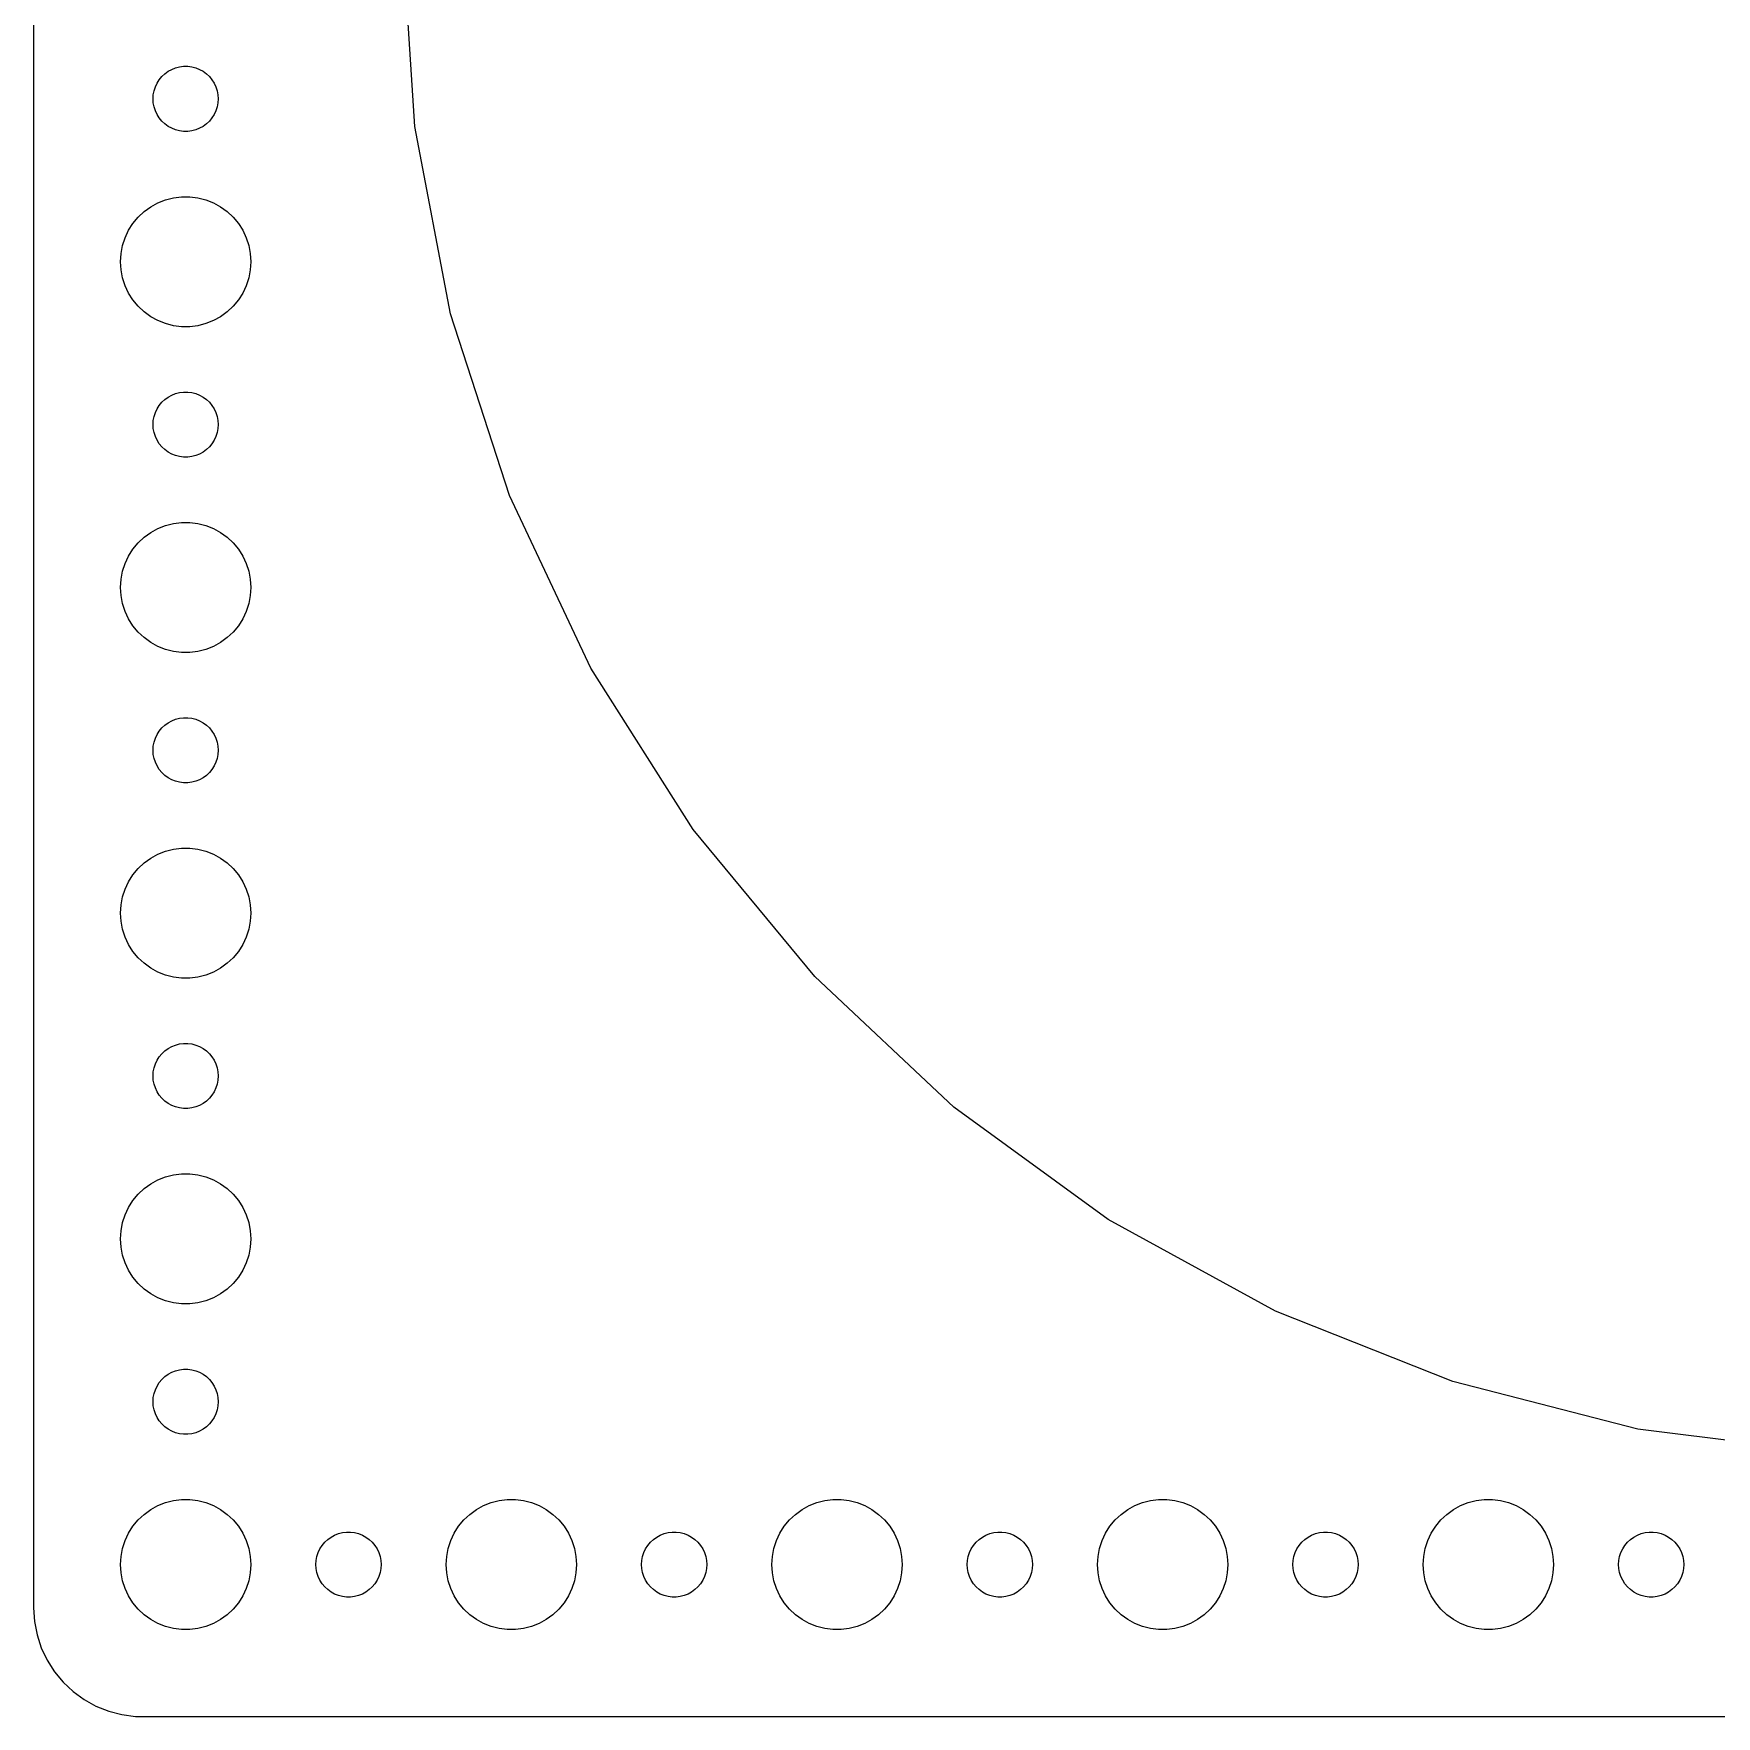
# Model space of a CAD drawing. Header units: metres. Extents: x -232 to 232, y -82 to 82.
# Drawn here: x -232 to -154.5, y -82 to -4.5 of the extents above; entities that cross this region are included whole.
import ezdxf

# ---------------------------------------------------------------- set-up
doc = ezdxf.new("R2010")
doc.units = ezdxf.units.M

msp = doc.modelspace()

# ---------------------------------------------------------------- linework, layer by layer
for p, q in [((-232, 77), (-232, -77)), ((-214.448, -8.77332), (-215, 0)), ((-225.804, -6.23351), (-225.639, -6.14275)), ((-225.639, -6.14275), (-225.464, -6.07341)), ((-225.464, -6.07341), (-225.281, -6.02657)), ((-225.281, -6.02657), (-225.094, -6.00294)), ((-225.094, -6.00294), (-224.906, -6.00294)), ((-224.906, -6.00294), (-224.719, -6.02657)), ((-224.719, -6.02657), (-224.536, -6.07341)), ((-224.536, -6.07341), (-224.361, -6.14275)), ((-224.361, -6.14275), (-224.196, -6.23351)), ((-226.453, -7.12695), (-226.395, -6.9478)), ((-226.395, -6.9478), (-226.314, -6.77736)), ((-226.314, -6.77736), (-226.214, -6.61832)), ((-226.214, -6.61832), (-226.093, -6.47318)), ((-226.093, -6.47318), (-225.956, -6.34422)), ((-225.956, -6.34422), (-225.804, -6.23351)), ((-224.196, -6.23351), (-224.044, -6.34422)), ((-224.044, -6.34422), (-223.907, -6.47318)), ((-223.907, -6.47318), (-223.786, -6.61832)), ((-223.786, -6.61832), (-223.686, -6.77736)), ((-223.686, -6.77736), (-223.605, -6.9478)), ((-223.605, -6.9478), (-223.547, -7.12695)), ((-226.5, -7.5), (-226.488, -7.312)), ((-226.488, -7.68799), (-226.5, -7.5)), ((-226.488, -7.312), (-226.453, -7.12695)), ((-226.453, -7.87303), (-226.488, -7.68799)), ((-223.547, -7.12695), (-223.512, -7.312)), ((-223.512, -7.68799), (-223.547, -7.87303)), ((-223.512, -7.312), (-223.5, -7.5)), ((-223.5, -7.5), (-223.512, -7.68799)), ((-226.395, -8.05219), (-226.453, -7.87303)), ((-226.314, -8.22263), (-226.395, -8.05219)), ((-226.214, -8.38167), (-226.314, -8.22263)), ((-226.093, -8.52681), (-226.214, -8.38167)), ((-223.786, -8.38167), (-223.907, -8.52681)), ((-223.686, -8.22263), (-223.786, -8.38167)), ((-223.605, -8.05219), (-223.686, -8.22263)), ((-223.547, -7.87303), (-223.605, -8.05219)), ((-225.956, -8.65576), (-226.093, -8.52681)), ((-225.804, -8.76648), (-225.956, -8.65576)), ((-225.639, -8.85724), (-225.804, -8.76648)), ((-225.464, -8.92657), (-225.639, -8.85724)), ((-225.281, -8.97342), (-225.464, -8.92657)), ((-225.094, -8.99704), (-225.281, -8.97342)), ((-224.906, -8.99704), (-225.094, -8.99704)), ((-224.719, -8.97342), (-224.906, -8.99704)), ((-224.536, -8.92657), (-224.719, -8.97342)), ((-224.361, -8.85724), (-224.536, -8.92657)), ((-224.196, -8.76648), (-224.361, -8.85724)), ((-224.044, -8.65576), (-224.196, -8.76648)), ((-223.907, -8.52681), (-224.044, -8.65576)), ((-212.801, -17.4083), (-214.448, -8.77332)), ((-226.607, -12.467), (-226.277, -12.2855)), ((-226.277, -12.2855), (-225.927, -12.1468)), ((-225.927, -12.1468), (-225.562, -12.0531)), ((-225.562, -12.0531), (-225.188, -12.0059)), ((-225.188, -12.0059), (-224.812, -12.0059)), ((-224.812, -12.0059), (-224.438, -12.0531)), ((-224.438, -12.0531), (-224.073, -12.1468)), ((-224.073, -12.1468), (-223.723, -12.2855)), ((-223.723, -12.2855), (-223.393, -12.467)), ((-227.427, -13.2366), (-227.187, -12.9464)), ((-227.187, -12.9464), (-226.912, -12.6884)), ((-226.912, -12.6884), (-226.607, -12.467)), ((-223.393, -12.467), (-223.088, -12.6884)), ((-223.088, -12.6884), (-222.813, -12.9464)), ((-222.813, -12.9464), (-222.573, -13.2366)), ((-227.906, -14.2539), (-227.789, -13.8956)), ((-227.789, -13.8956), (-227.629, -13.5547)), ((-227.629, -13.5547), (-227.427, -13.2366)), ((-222.573, -13.2366), (-222.371, -13.5547)), ((-222.371, -13.5547), (-222.211, -13.8956)), ((-222.211, -13.8956), (-222.094, -14.2539)), ((-228, -15), (-227.976, -14.624)), ((-227.976, -14.624), (-227.906, -14.2539)), ((-222.094, -14.2539), (-222.024, -14.624)), ((-222.024, -14.624), (-222, -15)), ((-227.976, -15.376), (-228, -15)), ((-227.906, -15.7461), (-227.976, -15.376)), ((-222.024, -15.376), (-222.094, -15.7461)), ((-222, -15), (-222.024, -15.376)), ((-227.789, -16.1044), (-227.906, -15.7461)), ((-227.629, -16.4453), (-227.789, -16.1044)), ((-222.211, -16.1044), (-222.371, -16.4453)), ((-222.094, -15.7461), (-222.211, -16.1044)), ((-227.427, -16.7634), (-227.629, -16.4453)), ((-227.187, -17.0536), (-227.427, -16.7634)), ((-222.573, -16.7634), (-222.813, -17.0536)), ((-222.371, -16.4453), (-222.573, -16.7634)), ((-226.912, -17.3115), (-227.187, -17.0536)), ((-226.607, -17.533), (-226.912, -17.3115)), ((-226.277, -17.7145), (-226.607, -17.533)), ((-225.927, -17.8532), (-226.277, -17.7145)), ((-223.723, -17.7145), (-224.073, -17.8532)), ((-223.393, -17.533), (-223.723, -17.7145)), ((-223.088, -17.3115), (-223.393, -17.533)), ((-222.813, -17.0536), (-223.088, -17.3115)), ((-210.084, -25.7687), (-212.801, -17.4083)), ((-225.562, -17.9469), (-225.927, -17.8532)), ((-225.188, -17.9941), (-225.562, -17.9469)), ((-224.812, -17.9941), (-225.188, -17.9941)), ((-224.438, -17.9469), (-224.812, -17.9941)), ((-224.073, -17.8532), (-224.438, -17.9469)), ((-226.314, -21.7774), (-226.214, -21.6183)), ((-226.214, -21.6183), (-226.093, -21.4732)), ((-226.093, -21.4732), (-225.956, -21.3442)), ((-225.956, -21.3442), (-225.804, -21.2335)), ((-225.804, -21.2335), (-225.639, -21.1427)), ((-225.639, -21.1427), (-225.464, -21.0734)), ((-225.464, -21.0734), (-225.281, -21.0266)), ((-225.281, -21.0266), (-225.094, -21.003)), ((-225.094, -21.003), (-224.906, -21.003)), ((-224.906, -21.003), (-224.719, -21.0266)), ((-224.719, -21.0266), (-224.536, -21.0734)), ((-224.536, -21.0734), (-224.361, -21.1427)), ((-224.361, -21.1427), (-224.196, -21.2335)), ((-224.196, -21.2335), (-224.044, -21.3442)), ((-224.044, -21.3442), (-223.907, -21.4732)), ((-223.907, -21.4732), (-223.786, -21.6183)), ((-223.786, -21.6183), (-223.686, -21.7774)), ((-226.5, -22.5), (-226.488, -22.312)), ((-226.488, -22.312), (-226.453, -22.127)), ((-226.453, -22.127), (-226.395, -21.9478)), ((-226.395, -21.9478), (-226.314, -21.7774)), ((-223.686, -21.7774), (-223.605, -21.9478)), ((-223.605, -21.9478), (-223.547, -22.127)), ((-223.547, -22.127), (-223.512, -22.312)), ((-223.512, -22.312), (-223.5, -22.5)), ((-226.488, -22.688), (-226.5, -22.5)), ((-226.453, -22.873), (-226.488, -22.688)), ((-226.395, -23.0522), (-226.453, -22.873)), ((-226.314, -23.2226), (-226.395, -23.0522)), ((-226.214, -23.3817), (-226.314, -23.2226)), ((-223.686, -23.2226), (-223.786, -23.3817)), ((-223.605, -23.0522), (-223.686, -23.2226)), ((-223.547, -22.873), (-223.605, -23.0522)), ((-223.512, -22.688), (-223.547, -22.873)), ((-223.5, -22.5), (-223.512, -22.688)), ((-226.093, -23.5268), (-226.214, -23.3817)), ((-225.956, -23.6558), (-226.093, -23.5268)), ((-225.804, -23.7665), (-225.956, -23.6558)), ((-225.639, -23.8572), (-225.804, -23.7665)), ((-225.464, -23.9266), (-225.639, -23.8572)), ((-225.281, -23.9734), (-225.464, -23.9266)), ((-225.094, -23.997), (-225.281, -23.9734)), ((-224.906, -23.997), (-225.094, -23.997)), ((-224.719, -23.9734), (-224.906, -23.997)), ((-224.536, -23.9266), (-224.719, -23.9734)), ((-224.361, -23.8572), (-224.536, -23.9266)), ((-224.196, -23.7665), (-224.361, -23.8572)), ((-224.044, -23.6558), (-224.196, -23.7665)), ((-223.907, -23.5268), (-224.044, -23.6558)), ((-223.786, -23.3817), (-223.907, -23.5268)), ((-206.341, -33.7227), (-210.084, -25.7687)), ((-225.927, -27.1468), (-225.562, -27.0531)), ((-225.562, -27.0531), (-225.188, -27.0059)), ((-225.188, -27.0059), (-224.812, -27.0059)), ((-224.812, -27.0059), (-224.438, -27.0531)), ((-224.438, -27.0531), (-224.073, -27.1468)), ((-227.187, -27.9464), (-226.912, -27.6884)), ((-226.912, -27.6884), (-226.607, -27.467)), ((-226.607, -27.467), (-226.277, -27.2855)), ((-226.277, -27.2855), (-225.927, -27.1468)), ((-224.073, -27.1468), (-223.723, -27.2855)), ((-223.723, -27.2855), (-223.393, -27.467)), ((-223.393, -27.467), (-223.088, -27.6884)), ((-223.088, -27.6884), (-222.813, -27.9464)), ((-227.789, -28.8956), (-227.629, -28.5547)), ((-227.629, -28.5547), (-227.427, -28.2366)), ((-227.427, -28.2366), (-227.187, -27.9464)), ((-222.813, -27.9464), (-222.573, -28.2366)), ((-222.573, -28.2366), (-222.371, -28.5547)), ((-222.371, -28.5547), (-222.211, -28.8956)), ((-227.976, -29.624), (-227.906, -29.2539)), ((-227.906, -29.2539), (-227.789, -28.8956)), ((-222.211, -28.8956), (-222.094, -29.2539)), ((-222.094, -29.2539), (-222.024, -29.624)), ((-228, -30), (-227.976, -29.624)), ((-227.976, -30.376), (-228, -30)), ((-222.024, -29.624), (-222, -30)), ((-222, -30), (-222.024, -30.376)), ((-227.906, -30.7461), (-227.976, -30.376)), ((-227.789, -31.1044), (-227.906, -30.7461)), ((-222.094, -30.7461), (-222.211, -31.1044)), ((-222.024, -30.376), (-222.094, -30.7461)), ((-227.629, -31.4453), (-227.789, -31.1044)), ((-227.427, -31.7634), (-227.629, -31.4453)), ((-227.187, -32.0536), (-227.427, -31.7634)), ((-222.573, -31.7634), (-222.813, -32.0536)), ((-222.371, -31.4453), (-222.573, -31.7634)), ((-222.211, -31.1044), (-222.371, -31.4453)), ((-226.912, -32.3115), (-227.187, -32.0536)), ((-226.607, -32.533), (-226.912, -32.3115)), ((-226.277, -32.7145), (-226.607, -32.533)), ((-223.393, -32.533), (-223.723, -32.7145)), ((-223.088, -32.3115), (-223.393, -32.533)), ((-222.813, -32.0536), (-223.088, -32.3115)), ((-225.927, -32.8532), (-226.277, -32.7145)), ((-225.562, -32.9469), (-225.927, -32.8532)), ((-225.188, -32.9941), (-225.562, -32.9469)), ((-224.812, -32.9941), (-225.188, -32.9941)), ((-224.438, -32.9469), (-224.812, -32.9941)), ((-224.073, -32.8532), (-224.438, -32.9469)), ((-223.723, -32.7145), (-224.073, -32.8532)), ((-201.631, -41.145), (-206.341, -33.7227)), ((-226.093, -36.4732), (-225.956, -36.3442)), ((-225.956, -36.3442), (-225.804, -36.2335)), ((-225.804, -36.2335), (-225.639, -36.1428)), ((-225.639, -36.1428), (-225.464, -36.0734)), ((-225.464, -36.0734), (-225.281, -36.0266)), ((-225.281, -36.0266), (-225.094, -36.003)), ((-225.094, -36.003), (-224.906, -36.003)), ((-224.906, -36.003), (-224.719, -36.0266)), ((-224.719, -36.0266), (-224.536, -36.0734)), ((-224.536, -36.0734), (-224.361, -36.1428)), ((-224.361, -36.1428), (-224.196, -36.2335)), ((-224.196, -36.2335), (-224.044, -36.3442)), ((-224.044, -36.3442), (-223.907, -36.4732)), ((-226.488, -37.312), (-226.453, -37.127)), ((-226.453, -37.127), (-226.395, -36.9478)), ((-226.395, -36.9478), (-226.314, -36.7774)), ((-226.314, -36.7774), (-226.214, -36.6183)), ((-226.214, -36.6183), (-226.093, -36.4732)), ((-223.907, -36.4732), (-223.786, -36.6183)), ((-223.786, -36.6183), (-223.686, -36.7774)), ((-223.686, -36.7774), (-223.605, -36.9478)), ((-223.605, -36.9478), (-223.547, -37.127)), ((-223.547, -37.127), (-223.512, -37.312)), ((-226.5, -37.5), (-226.488, -37.312)), ((-226.488, -37.688), (-226.5, -37.5)), ((-226.453, -37.873), (-226.488, -37.688)), ((-226.395, -38.0522), (-226.453, -37.873)), ((-223.547, -37.873), (-223.605, -38.0522)), ((-223.512, -37.688), (-223.547, -37.873)), ((-223.512, -37.312), (-223.5, -37.5)), ((-223.5, -37.5), (-223.512, -37.688)), ((-226.314, -38.2226), (-226.395, -38.0522)), ((-226.214, -38.3817), (-226.314, -38.2226)), ((-226.093, -38.5268), (-226.214, -38.3817)), ((-225.956, -38.6558), (-226.093, -38.5268)), ((-225.804, -38.7665), (-225.956, -38.6558)), ((-224.044, -38.6558), (-224.196, -38.7665)), ((-223.907, -38.5268), (-224.044, -38.6558)), ((-223.786, -38.3817), (-223.907, -38.5268)), ((-223.686, -38.2226), (-223.786, -38.3817)), ((-223.605, -38.0522), (-223.686, -38.2226)), ((-225.639, -38.8572), (-225.804, -38.7665)), ((-225.464, -38.9266), (-225.639, -38.8572)), ((-225.281, -38.9734), (-225.464, -38.9266)), ((-225.094, -38.997), (-225.281, -38.9734)), ((-224.906, -38.997), (-225.094, -38.997)), ((-224.719, -38.9734), (-224.906, -38.997)), ((-224.536, -38.9266), (-224.719, -38.9734)), ((-224.361, -38.8572), (-224.536, -38.9266)), ((-224.196, -38.7665), (-224.361, -38.8572)), ((-196.028, -47.9183), (-201.631, -41.145)), ((-226.912, -42.6885), (-226.607, -42.467)), ((-226.607, -42.467), (-226.277, -42.2855)), ((-226.277, -42.2855), (-225.927, -42.1468)), ((-225.927, -42.1468), (-225.562, -42.0531)), ((-225.562, -42.0531), (-225.188, -42.0059)), ((-225.188, -42.0059), (-224.812, -42.0059)), ((-224.812, -42.0059), (-224.438, -42.0531)), ((-224.438, -42.0531), (-224.073, -42.1468)), ((-224.073, -42.1468), (-223.723, -42.2855)), ((-223.723, -42.2855), (-223.393, -42.467)), ((-223.393, -42.467), (-223.088, -42.6885)), ((-227.629, -43.5547), (-227.427, -43.2366)), ((-227.427, -43.2366), (-227.187, -42.9464)), ((-227.187, -42.9464), (-226.912, -42.6885)), ((-223.088, -42.6885), (-222.813, -42.9464)), ((-222.813, -42.9464), (-222.573, -43.2366)), ((-222.573, -43.2366), (-222.371, -43.5547)), ((-227.906, -44.2539), (-227.789, -43.8956)), ((-227.789, -43.8956), (-227.629, -43.5547)), ((-222.371, -43.5547), (-222.211, -43.8956)), ((-222.211, -43.8956), (-222.094, -44.2539)), ((-228, -45), (-227.976, -44.624)), ((-227.976, -44.624), (-227.906, -44.2539)), ((-222.094, -44.2539), (-222.024, -44.624)), ((-222.024, -44.624), (-222, -45)), ((-227.976, -45.376), (-228, -45)), ((-227.906, -45.7461), (-227.976, -45.376)), ((-222.024, -45.376), (-222.094, -45.7461)), ((-222, -45), (-222.024, -45.376)), ((-227.789, -46.1044), (-227.906, -45.7461)), ((-227.629, -46.4453), (-227.789, -46.1044)), ((-227.427, -46.7634), (-227.629, -46.4453)), ((-222.371, -46.4453), (-222.573, -46.7634)), ((-222.211, -46.1044), (-222.371, -46.4453)), ((-222.094, -45.7461), (-222.211, -46.1044)), ((-227.187, -47.0536), (-227.427, -46.7634)), ((-226.912, -47.3115), (-227.187, -47.0536)), ((-222.813, -47.0536), (-223.088, -47.3115)), ((-222.573, -46.7634), (-222.813, -47.0536)), ((-226.607, -47.533), (-226.912, -47.3115)), ((-226.277, -47.7145), (-226.607, -47.533)), ((-225.927, -47.8532), (-226.277, -47.7145)), ((-225.562, -47.9469), (-225.927, -47.8532)), ((-225.188, -47.9941), (-225.562, -47.9469)), ((-224.812, -47.9941), (-225.188, -47.9941)), ((-224.438, -47.9469), (-224.812, -47.9941)), ((-224.073, -47.8532), (-224.438, -47.9469)), ((-223.723, -47.7145), (-224.073, -47.8532)), ((-223.393, -47.533), (-223.723, -47.7145)), ((-223.088, -47.3115), (-223.393, -47.533)), ((-189.62, -53.9359), (-196.028, -47.9183)), ((-225.804, -51.2335), (-225.639, -51.1428)), ((-225.639, -51.1428), (-225.464, -51.0734)), ((-225.464, -51.0734), (-225.281, -51.0266)), ((-225.281, -51.0266), (-225.094, -51.003)), ((-225.094, -51.003), (-224.906, -51.003)), ((-224.906, -51.003), (-224.719, -51.0266)), ((-224.719, -51.0266), (-224.536, -51.0734)), ((-224.536, -51.0734), (-224.361, -51.1428)), ((-224.361, -51.1428), (-224.196, -51.2335)), ((-226.395, -51.9478), (-226.314, -51.7774)), ((-226.314, -51.7774), (-226.214, -51.6183)), ((-226.214, -51.6183), (-226.093, -51.4732)), ((-226.093, -51.4732), (-225.956, -51.3442)), ((-225.956, -51.3442), (-225.804, -51.2335)), ((-224.196, -51.2335), (-224.044, -51.3442)), ((-224.044, -51.3442), (-223.907, -51.4732)), ((-223.907, -51.4732), (-223.786, -51.6183)), ((-223.786, -51.6183), (-223.686, -51.7774)), ((-223.686, -51.7774), (-223.605, -51.9478)), ((-226.5, -52.5), (-226.488, -52.312)), ((-226.488, -52.688), (-226.5, -52.5)), ((-226.488, -52.312), (-226.453, -52.127)), ((-226.453, -52.873), (-226.488, -52.688)), ((-226.453, -52.127), (-226.395, -51.9478)), ((-223.605, -51.9478), (-223.547, -52.127)), ((-223.547, -52.127), (-223.512, -52.312)), ((-223.512, -52.688), (-223.547, -52.873)), ((-223.512, -52.312), (-223.5, -52.5)), ((-223.5, -52.5), (-223.512, -52.688)), ((-226.395, -53.0522), (-226.453, -52.873)), ((-226.314, -53.2226), (-226.395, -53.0522)), ((-226.214, -53.3817), (-226.314, -53.2226)), ((-226.093, -53.5268), (-226.214, -53.3817)), ((-223.786, -53.3817), (-223.907, -53.5268)), ((-223.686, -53.2226), (-223.786, -53.3817)), ((-223.605, -53.0522), (-223.686, -53.2226)), ((-223.547, -52.873), (-223.605, -53.0522)), ((-225.956, -53.6558), (-226.093, -53.5268)), ((-225.804, -53.7665), (-225.956, -53.6558)), ((-225.639, -53.8572), (-225.804, -53.7665)), ((-225.464, -53.9266), (-225.639, -53.8572)), ((-225.281, -53.9734), (-225.464, -53.9266)), ((-225.094, -53.997), (-225.281, -53.9734)), ((-224.906, -53.997), (-225.094, -53.997)), ((-224.719, -53.9734), (-224.906, -53.997)), ((-224.536, -53.9266), (-224.719, -53.9734)), ((-224.361, -53.8572), (-224.536, -53.9266)), ((-224.196, -53.7665), (-224.361, -53.8572)), ((-224.044, -53.6558), (-224.196, -53.7665)), ((-223.907, -53.5268), (-224.044, -53.6558)), ((-182.508, -59.103), (-189.62, -53.9359)), ((-226.607, -57.467), (-226.277, -57.2855)), ((-226.277, -57.2855), (-225.927, -57.1468)), ((-225.927, -57.1468), (-225.562, -57.0531)), ((-225.562, -57.0531), (-225.188, -57.0059)), ((-225.188, -57.0059), (-224.812, -57.0059)), ((-224.812, -57.0059), (-224.438, -57.0531)), ((-224.438, -57.0531), (-224.073, -57.1468)), ((-224.073, -57.1468), (-223.723, -57.2855)), ((-223.723, -57.2855), (-223.393, -57.467)), ((-227.427, -58.2366), (-227.187, -57.9464)), ((-227.187, -57.9464), (-226.912, -57.6885)), ((-226.912, -57.6885), (-226.607, -57.467)), ((-223.393, -57.467), (-223.088, -57.6885)), ((-223.088, -57.6885), (-222.813, -57.9464)), ((-222.813, -57.9464), (-222.573, -58.2366)), ((-227.906, -59.2539), (-227.789, -58.8956)), ((-227.789, -58.8956), (-227.629, -58.5547)), ((-227.629, -58.5547), (-227.427, -58.2366)), ((-222.573, -58.2366), (-222.371, -58.5547)), ((-222.371, -58.5547), (-222.211, -58.8956)), ((-222.211, -58.8956), (-222.094, -59.2539)), ((-228, -60), (-227.976, -59.624)), ((-227.976, -59.624), (-227.906, -59.2539)), ((-222.094, -59.2539), (-222.024, -59.624)), ((-222.024, -59.624), (-222, -60)), ((-174.805, -63.3379), (-182.508, -59.103)), ((-227.976, -60.376), (-228, -60)), ((-227.906, -60.7461), (-227.976, -60.376)), ((-222.024, -60.376), (-222.094, -60.7461)), ((-222, -60), (-222.024, -60.376)), ((-227.789, -61.1044), (-227.906, -60.7461)), ((-227.629, -61.4453), (-227.789, -61.1044)), ((-222.211, -61.1044), (-222.371, -61.4453)), ((-222.094, -60.7461), (-222.211, -61.1044)), ((-227.427, -61.7634), (-227.629, -61.4453)), ((-227.187, -62.0536), (-227.427, -61.7634)), ((-222.573, -61.7634), (-222.813, -62.0536)), ((-222.371, -61.4453), (-222.573, -61.7634)), ((-226.912, -62.3115), (-227.187, -62.0536)), ((-226.607, -62.533), (-226.912, -62.3115)), ((-226.277, -62.7145), (-226.607, -62.533)), ((-225.927, -62.8532), (-226.277, -62.7145)), ((-223.723, -62.7145), (-224.073, -62.8532)), ((-223.393, -62.533), (-223.723, -62.7145)), ((-223.088, -62.3115), (-223.393, -62.533)), ((-222.813, -62.0536), (-223.088, -62.3115)), ((-225.562, -62.9469), (-225.927, -62.8532)), ((-225.188, -62.9941), (-225.562, -62.9469)), ((-224.812, -62.9941), (-225.188, -62.9941)), ((-224.438, -62.9469), (-224.812, -62.9941)), ((-224.073, -62.8532), (-224.438, -62.9469)), ((-166.631, -66.574), (-174.805, -63.3379)), ((-226.314, -66.7774), (-226.214, -66.6183)), ((-226.214, -66.6183), (-226.093, -66.4732)), ((-226.093, -66.4732), (-225.956, -66.3442)), ((-225.956, -66.3442), (-225.804, -66.2335)), ((-225.804, -66.2335), (-225.639, -66.1428)), ((-225.639, -66.1428), (-225.464, -66.0734)), ((-225.464, -66.0734), (-225.281, -66.0266)), ((-225.281, -66.0266), (-225.094, -66.003)), ((-225.094, -66.003), (-224.906, -66.003)), ((-224.906, -66.003), (-224.719, -66.0266)), ((-224.719, -66.0266), (-224.536, -66.0734)), ((-224.536, -66.0734), (-224.361, -66.1428)), ((-224.361, -66.1428), (-224.196, -66.2335)), ((-224.196, -66.2335), (-224.044, -66.3442)), ((-224.044, -66.3442), (-223.907, -66.4732)), ((-223.907, -66.4732), (-223.786, -66.6183)), ((-223.786, -66.6183), (-223.686, -66.7774)), ((-158.117, -68.7601), (-166.631, -66.574)), ((-226.5, -67.5), (-226.488, -67.312)), ((-226.488, -67.312), (-226.453, -67.127)), ((-226.453, -67.127), (-226.395, -66.9478)), ((-226.395, -66.9478), (-226.314, -66.7774)), ((-223.686, -66.7774), (-223.605, -66.9478)), ((-223.605, -66.9478), (-223.547, -67.127)), ((-223.547, -67.127), (-223.512, -67.312)), ((-223.512, -67.312), (-223.5, -67.5)), ((-226.488, -67.688), (-226.5, -67.5)), ((-226.453, -67.873), (-226.488, -67.688)), ((-226.395, -68.0522), (-226.453, -67.873)), ((-226.314, -68.2226), (-226.395, -68.0522)), ((-223.605, -68.0522), (-223.686, -68.2226)), ((-223.547, -67.873), (-223.605, -68.0522)), ((-223.512, -67.688), (-223.547, -67.873)), ((-223.5, -67.5), (-223.512, -67.688)), ((-226.214, -68.3817), (-226.314, -68.2226)), ((-226.093, -68.5268), (-226.214, -68.3817)), ((-225.956, -68.6558), (-226.093, -68.5268)), ((-225.804, -68.7665), (-225.956, -68.6558)), ((-225.639, -68.8572), (-225.804, -68.7665)), ((-225.464, -68.9266), (-225.639, -68.8572)), ((-225.281, -68.9734), (-225.464, -68.9266)), ((-225.094, -68.997), (-225.281, -68.9734)), ((-224.719, -68.9734), (-224.906, -68.997)), ((-224.536, -68.9266), (-224.719, -68.9734)), ((-224.361, -68.8572), (-224.536, -68.9266)), ((-224.196, -68.7665), (-224.361, -68.8572)), ((-224.044, -68.6558), (-224.196, -68.7665)), ((-223.907, -68.5268), (-224.044, -68.6558)), ((-223.786, -68.3817), (-223.907, -68.5268)), ((-223.686, -68.2226), (-223.786, -68.3817)), ((-149.395, -69.8619), (-158.117, -68.7601)), ((-224.906, -68.997), (-225.094, -68.997)), ((-225.927, -72.1468), (-225.562, -72.0531)), ((-225.562, -72.0531), (-225.188, -72.0059)), ((-225.188, -72.0059), (-224.812, -72.0059)), ((-224.812, -72.0059), (-224.438, -72.0531)), ((-224.438, -72.0531), (-224.073, -72.1468)), ((-210.927, -72.1468), (-210.562, -72.0531)), ((-210.562, -72.0531), (-210.188, -72.0059)), ((-210.188, -72.0059), (-209.812, -72.0059)), ((-209.812, -72.0059), (-209.438, -72.0531)), ((-209.438, -72.0531), (-209.073, -72.1468)), ((-195.927, -72.1468), (-195.562, -72.0531)), ((-195.562, -72.0531), (-195.188, -72.0059)), ((-195.188, -72.0059), (-194.812, -72.0059)), ((-194.812, -72.0059), (-194.438, -72.0531)), ((-194.438, -72.0531), (-194.073, -72.1468)), ((-180.927, -72.1468), (-180.562, -72.0531)), ((-180.562, -72.0531), (-180.188, -72.0059)), ((-180.188, -72.0059), (-179.812, -72.0059)), ((-179.812, -72.0059), (-179.438, -72.0531)), ((-179.438, -72.0531), (-179.073, -72.1468)), ((-165.927, -72.1468), (-165.562, -72.0531)), ((-165.562, -72.0531), (-165.188, -72.0059)), ((-165.188, -72.0059), (-164.812, -72.0059)), ((-164.812, -72.0059), (-164.438, -72.0531)), ((-164.438, -72.0531), (-164.073, -72.1468)), ((-227.187, -72.9464), (-226.912, -72.6885)), ((-226.912, -72.6885), (-226.607, -72.467)), ((-226.607, -72.467), (-226.277, -72.2855)), ((-226.277, -72.2855), (-225.927, -72.1468)), ((-224.073, -72.1468), (-223.723, -72.2855)), ((-223.723, -72.2855), (-223.393, -72.467)), ((-223.393, -72.467), (-223.088, -72.6885)), ((-223.088, -72.6885), (-222.813, -72.9464)), ((-212.187, -72.9464), (-211.912, -72.6885)), ((-211.912, -72.6885), (-211.607, -72.467)), ((-211.607, -72.467), (-211.277, -72.2855)), ((-211.277, -72.2855), (-210.927, -72.1468)), ((-209.073, -72.1468), (-208.723, -72.2855)), ((-208.723, -72.2855), (-208.393, -72.467)), ((-208.393, -72.467), (-208.088, -72.6885)), ((-208.088, -72.6885), (-207.813, -72.9464)), ((-197.187, -72.9464), (-196.912, -72.6885)), ((-196.912, -72.6885), (-196.607, -72.467)), ((-196.607, -72.467), (-196.277, -72.2855)), ((-196.277, -72.2855), (-195.927, -72.1468)), ((-194.073, -72.1468), (-193.723, -72.2855)), ((-193.723, -72.2855), (-193.393, -72.467)), ((-193.393, -72.467), (-193.088, -72.6885)), ((-193.088, -72.6885), (-192.813, -72.9464)), ((-182.187, -72.9464), (-181.912, -72.6885)), ((-181.912, -72.6885), (-181.607, -72.467)), ((-181.607, -72.467), (-181.277, -72.2855)), ((-181.277, -72.2855), (-180.927, -72.1468)), ((-179.073, -72.1468), (-178.723, -72.2855)), ((-178.723, -72.2855), (-178.393, -72.467)), ((-178.393, -72.467), (-178.088, -72.6885)), ((-178.088, -72.6885), (-177.813, -72.9464)), ((-167.187, -72.9464), (-166.912, -72.6885)), ((-166.912, -72.6885), (-166.607, -72.467)), ((-166.607, -72.467), (-166.277, -72.2855)), ((-166.277, -72.2855), (-165.927, -72.1468)), ((-164.073, -72.1468), (-163.723, -72.2855)), ((-163.723, -72.2855), (-163.393, -72.467)), ((-163.393, -72.467), (-163.088, -72.6885)), ((-163.088, -72.6885), (-162.813, -72.9464)), ((-227.789, -73.8956), (-227.629, -73.5547)), ((-227.629, -73.5547), (-227.427, -73.2366)), ((-227.427, -73.2366), (-227.187, -72.9464)), ((-222.813, -72.9464), (-222.573, -73.2366)), ((-222.573, -73.2366), (-222.371, -73.5547)), ((-222.371, -73.5547), (-222.211, -73.8956)), ((-218.139, -73.6428), (-217.964, -73.5734)), ((-217.964, -73.5734), (-217.781, -73.5266)), ((-217.781, -73.5266), (-217.594, -73.503)), ((-217.594, -73.503), (-217.406, -73.503)), ((-217.406, -73.503), (-217.219, -73.5266)), ((-217.219, -73.5266), (-217.036, -73.5734)), ((-217.036, -73.5734), (-216.861, -73.6428)), ((-212.789, -73.8956), (-212.629, -73.5547)), ((-212.629, -73.5547), (-212.427, -73.2366)), ((-212.427, -73.2366), (-212.187, -72.9464)), ((-207.813, -72.9464), (-207.573, -73.2366)), ((-207.573, -73.2366), (-207.371, -73.5547)), ((-207.371, -73.5547), (-207.211, -73.8956)), ((-203.139, -73.6428), (-202.964, -73.5734)), ((-202.964, -73.5734), (-202.781, -73.5266)), ((-202.781, -73.5266), (-202.594, -73.503)), ((-202.594, -73.503), (-202.406, -73.503)), ((-202.406, -73.503), (-202.219, -73.5266)), ((-202.219, -73.5266), (-202.036, -73.5734)), ((-202.036, -73.5734), (-201.861, -73.6428)), ((-197.789, -73.8956), (-197.629, -73.5547)), ((-197.629, -73.5547), (-197.427, -73.2366)), ((-197.427, -73.2366), (-197.187, -72.9464)), ((-192.813, -72.9464), (-192.573, -73.2366)), ((-192.573, -73.2366), (-192.371, -73.5547)), ((-192.371, -73.5547), (-192.211, -73.8956)), ((-188.139, -73.6428), (-187.964, -73.5734)), ((-187.964, -73.5734), (-187.781, -73.5266)), ((-187.781, -73.5266), (-187.594, -73.503)), ((-187.594, -73.503), (-187.406, -73.503)), ((-187.406, -73.503), (-187.219, -73.5266)), ((-187.219, -73.5266), (-187.036, -73.5734)), ((-187.036, -73.5734), (-186.861, -73.6428)), ((-182.789, -73.8956), (-182.629, -73.5547)), ((-182.629, -73.5547), (-182.427, -73.2366)), ((-182.427, -73.2366), (-182.187, -72.9464)), ((-177.813, -72.9464), (-177.573, -73.2366)), ((-177.573, -73.2366), (-177.371, -73.5547)), ((-177.371, -73.5547), (-177.211, -73.8956)), ((-173.139, -73.6428), (-172.964, -73.5734)), ((-172.964, -73.5734), (-172.781, -73.5266)), ((-172.781, -73.5266), (-172.594, -73.503)), ((-172.594, -73.503), (-172.406, -73.503)), ((-172.406, -73.503), (-172.219, -73.5266)), ((-172.219, -73.5266), (-172.036, -73.5734)), ((-172.036, -73.5734), (-171.861, -73.6428)), ((-167.789, -73.8956), (-167.629, -73.5547)), ((-167.629, -73.5547), (-167.427, -73.2366)), ((-167.427, -73.2366), (-167.187, -72.9464)), ((-162.813, -72.9464), (-162.573, -73.2366)), ((-162.573, -73.2366), (-162.371, -73.5547)), ((-162.371, -73.5547), (-162.211, -73.8956)), ((-158.139, -73.6428), (-157.964, -73.5734)), ((-157.964, -73.5734), (-157.781, -73.5266)), ((-157.781, -73.5266), (-157.594, -73.503)), ((-157.594, -73.503), (-157.406, -73.503)), ((-157.406, -73.503), (-157.219, -73.5266)), ((-157.219, -73.5266), (-157.036, -73.5734)), ((-157.036, -73.5734), (-156.861, -73.6428)), ((-227.976, -74.624), (-227.906, -74.2539)), ((-227.906, -74.2539), (-227.789, -73.8956)), ((-222.211, -73.8956), (-222.094, -74.2539)), ((-222.094, -74.2539), (-222.024, -74.624)), ((-218.895, -74.4478), (-218.814, -74.2774)), ((-218.814, -74.2774), (-218.714, -74.1183)), ((-218.714, -74.1183), (-218.593, -73.9732)), ((-218.593, -73.9732), (-218.456, -73.8442)), ((-218.456, -73.8442), (-218.304, -73.7335)), ((-218.304, -73.7335), (-218.139, -73.6428)), ((-216.861, -73.6428), (-216.696, -73.7335)), ((-216.696, -73.7335), (-216.544, -73.8442)), ((-216.544, -73.8442), (-216.407, -73.9732)), ((-216.407, -73.9732), (-216.286, -74.1183)), ((-216.286, -74.1183), (-216.186, -74.2774)), ((-216.186, -74.2774), (-216.105, -74.4478)), ((-212.976, -74.624), (-212.906, -74.2539)), ((-212.906, -74.2539), (-212.789, -73.8956)), ((-207.211, -73.8956), (-207.094, -74.2539)), ((-207.094, -74.2539), (-207.024, -74.624)), ((-203.895, -74.4478), (-203.814, -74.2774)), ((-203.814, -74.2774), (-203.714, -74.1183)), ((-203.714, -74.1183), (-203.593, -73.9732)), ((-203.593, -73.9732), (-203.456, -73.8442)), ((-203.456, -73.8442), (-203.304, -73.7335)), ((-203.304, -73.7335), (-203.139, -73.6428)), ((-201.861, -73.6428), (-201.696, -73.7335)), ((-201.696, -73.7335), (-201.544, -73.8442)), ((-201.544, -73.8442), (-201.407, -73.9732)), ((-201.407, -73.9732), (-201.286, -74.1183)), ((-201.286, -74.1183), (-201.186, -74.2774)), ((-201.186, -74.2774), (-201.105, -74.4478)), ((-197.976, -74.624), (-197.906, -74.2539)), ((-197.906, -74.2539), (-197.789, -73.8956)), ((-192.211, -73.8956), (-192.094, -74.2539)), ((-192.094, -74.2539), (-192.024, -74.624)), ((-188.895, -74.4478), (-188.814, -74.2774)), ((-188.814, -74.2774), (-188.714, -74.1183)), ((-188.714, -74.1183), (-188.593, -73.9732)), ((-188.593, -73.9732), (-188.456, -73.8442)), ((-188.456, -73.8442), (-188.304, -73.7335)), ((-188.304, -73.7335), (-188.139, -73.6428)), ((-186.861, -73.6428), (-186.696, -73.7335)), ((-186.696, -73.7335), (-186.544, -73.8442)), ((-186.544, -73.8442), (-186.407, -73.9732)), ((-186.407, -73.9732), (-186.286, -74.1183)), ((-186.286, -74.1183), (-186.186, -74.2774)), ((-186.186, -74.2774), (-186.105, -74.4478)), ((-182.976, -74.624), (-182.906, -74.2539)), ((-182.906, -74.2539), (-182.789, -73.8956)), ((-177.211, -73.8956), (-177.094, -74.2539)), ((-177.094, -74.2539), (-177.024, -74.624)), ((-173.895, -74.4478), (-173.814, -74.2774)), ((-173.814, -74.2774), (-173.714, -74.1183)), ((-173.714, -74.1183), (-173.593, -73.9732)), ((-173.593, -73.9732), (-173.456, -73.8442)), ((-173.456, -73.8442), (-173.304, -73.7335)), ((-173.304, -73.7335), (-173.139, -73.6428)), ((-171.861, -73.6428), (-171.696, -73.7335)), ((-171.696, -73.7335), (-171.544, -73.8442)), ((-171.544, -73.8442), (-171.407, -73.9732)), ((-171.407, -73.9732), (-171.286, -74.1183)), ((-171.286, -74.1183), (-171.186, -74.2774)), ((-171.186, -74.2774), (-171.105, -74.4478)), ((-167.976, -74.624), (-167.906, -74.2539)), ((-167.906, -74.2539), (-167.789, -73.8956)), ((-162.211, -73.8956), (-162.094, -74.2539)), ((-162.094, -74.2539), (-162.024, -74.624)), ((-158.895, -74.4478), (-158.814, -74.2774)), ((-158.814, -74.2774), (-158.714, -74.1183)), ((-158.714, -74.1183), (-158.593, -73.9732)), ((-158.593, -73.9732), (-158.456, -73.8442)), ((-158.456, -73.8442), (-158.304, -73.7335)), ((-158.304, -73.7335), (-158.139, -73.6428)), ((-156.861, -73.6428), (-156.696, -73.7335)), ((-156.696, -73.7335), (-156.544, -73.8442)), ((-156.544, -73.8442), (-156.407, -73.9732)), ((-156.407, -73.9732), (-156.286, -74.1183)), ((-156.286, -74.1183), (-156.186, -74.2774)), ((-156.186, -74.2774), (-156.105, -74.4478)), ((-228, -75), (-227.976, -74.624)), ((-227.976, -75.376), (-228, -75)), ((-222.024, -74.624), (-222, -75)), ((-222, -75), (-222.024, -75.376)), ((-219, -75), (-218.988, -74.812)), ((-218.988, -75.188), (-219, -75)), ((-218.988, -74.812), (-218.953, -74.627)), ((-218.953, -74.627), (-218.895, -74.4478)), ((-216.105, -74.4478), (-216.047, -74.627)), ((-216.047, -74.627), (-216.012, -74.812)), ((-216.012, -74.812), (-216, -75)), ((-216, -75), (-216.012, -75.188)), ((-213, -75), (-212.976, -74.624)), ((-212.976, -75.376), (-213, -75)), ((-207.024, -74.624), (-207, -75)), ((-207, -75), (-207.024, -75.376)), ((-204, -75), (-203.988, -74.812)), ((-203.988, -75.188), (-204, -75)), ((-203.988, -74.812), (-203.953, -74.627)), ((-203.953, -74.627), (-203.895, -74.4478)), ((-201.105, -74.4478), (-201.047, -74.627)), ((-201.047, -74.627), (-201.012, -74.812)), ((-201.012, -74.812), (-201, -75)), ((-201, -75), (-201.012, -75.188)), ((-198, -75), (-197.976, -74.624)), ((-197.976, -75.376), (-198, -75)), ((-192.024, -74.624), (-192, -75)), ((-192, -75), (-192.024, -75.376)), ((-189, -75), (-188.988, -74.812)), ((-188.988, -75.188), (-189, -75)), ((-188.988, -74.812), (-188.953, -74.627)), ((-188.953, -74.627), (-188.895, -74.4478)), ((-186.105, -74.4478), (-186.047, -74.627)), ((-186.047, -74.627), (-186.012, -74.812)), ((-186.012, -74.812), (-186, -75)), ((-186, -75), (-186.012, -75.188)), ((-183, -75), (-182.976, -74.624)), ((-182.976, -75.376), (-183, -75)), ((-177.024, -74.624), (-177, -75)), ((-177, -75), (-177.024, -75.376)), ((-174, -75), (-173.988, -74.812)), ((-173.988, -75.188), (-174, -75)), ((-173.988, -74.812), (-173.953, -74.627)), ((-173.953, -74.627), (-173.895, -74.4478)), ((-171.105, -74.4478), (-171.047, -74.627)), ((-171.047, -74.627), (-171.012, -74.812)), ((-171.012, -74.812), (-171, -75)), ((-171, -75), (-171.012, -75.188)), ((-168, -75), (-167.976, -74.624)), ((-167.976, -75.376), (-168, -75)), ((-162.024, -74.624), (-162, -75)), ((-162, -75), (-162.024, -75.376)), ((-159, -75), (-158.988, -74.812)), ((-158.988, -75.188), (-159, -75)), ((-158.988, -74.812), (-158.953, -74.627)), ((-158.953, -74.627), (-158.895, -74.4478)), ((-156.105, -74.4478), (-156.047, -74.627)), ((-156.047, -74.627), (-156.012, -74.812)), ((-156.012, -74.812), (-156, -75)), ((-156, -75), (-156.012, -75.188)), ((-227.906, -75.7461), (-227.976, -75.376)), ((-227.789, -76.1044), (-227.906, -75.7461)), ((-222.094, -75.7461), (-222.211, -76.1044)), ((-222.024, -75.376), (-222.094, -75.7461)), ((-218.953, -75.373), (-218.988, -75.188)), ((-218.895, -75.5522), (-218.953, -75.373)), ((-218.814, -75.7226), (-218.895, -75.5522)), ((-218.714, -75.8817), (-218.814, -75.7226)), ((-218.593, -76.0268), (-218.714, -75.8817)), ((-216.286, -75.8817), (-216.407, -76.0268)), ((-216.186, -75.7226), (-216.286, -75.8817)), ((-216.105, -75.5522), (-216.186, -75.7226)), ((-216.047, -75.373), (-216.105, -75.5522)), ((-216.012, -75.188), (-216.047, -75.373)), ((-212.906, -75.7461), (-212.976, -75.376)), ((-212.789, -76.1044), (-212.906, -75.7461)), ((-207.094, -75.7461), (-207.211, -76.1044)), ((-207.024, -75.376), (-207.094, -75.7461)), ((-203.953, -75.373), (-203.988, -75.188)), ((-203.895, -75.5522), (-203.953, -75.373)), ((-203.814, -75.7226), (-203.895, -75.5522)), ((-203.714, -75.8817), (-203.814, -75.7226)), ((-203.593, -76.0268), (-203.714, -75.8817)), ((-201.286, -75.8817), (-201.407, -76.0268)), ((-201.186, -75.7226), (-201.286, -75.8817)), ((-201.105, -75.5522), (-201.186, -75.7226)), ((-201.047, -75.373), (-201.105, -75.5522)), ((-201.012, -75.188), (-201.047, -75.373)), ((-197.906, -75.7461), (-197.976, -75.376)), ((-197.789, -76.1044), (-197.906, -75.7461)), ((-192.094, -75.7461), (-192.211, -76.1044)), ((-192.024, -75.376), (-192.094, -75.7461)), ((-188.953, -75.373), (-188.988, -75.188)), ((-188.895, -75.5522), (-188.953, -75.373)), ((-188.814, -75.7226), (-188.895, -75.5522)), ((-188.714, -75.8817), (-188.814, -75.7226)), ((-188.593, -76.0268), (-188.714, -75.8817)), ((-186.286, -75.8817), (-186.407, -76.0268)), ((-186.186, -75.7226), (-186.286, -75.8817)), ((-186.105, -75.5522), (-186.186, -75.7226)), ((-186.047, -75.373), (-186.105, -75.5522)), ((-186.012, -75.188), (-186.047, -75.373)), ((-182.906, -75.7461), (-182.976, -75.376)), ((-182.789, -76.1044), (-182.906, -75.7461)), ((-177.094, -75.7461), (-177.211, -76.1044)), ((-177.024, -75.376), (-177.094, -75.7461)), ((-173.953, -75.373), (-173.988, -75.188)), ((-173.895, -75.5522), (-173.953, -75.373)), ((-173.814, -75.7226), (-173.895, -75.5522)), ((-173.714, -75.8817), (-173.814, -75.7226)), ((-173.593, -76.0268), (-173.714, -75.8817)), ((-171.286, -75.8817), (-171.407, -76.0268)), ((-171.186, -75.7226), (-171.286, -75.8817)), ((-171.105, -75.5522), (-171.186, -75.7226)), ((-171.047, -75.373), (-171.105, -75.5522)), ((-171.012, -75.188), (-171.047, -75.373)), ((-167.906, -75.7461), (-167.976, -75.376)), ((-167.789, -76.1044), (-167.906, -75.7461)), ((-162.094, -75.7461), (-162.211, -76.1044)), ((-162.024, -75.376), (-162.094, -75.7461)), ((-158.953, -75.373), (-158.988, -75.188)), ((-158.895, -75.5522), (-158.953, -75.373)), ((-158.814, -75.7226), (-158.895, -75.5522)), ((-158.714, -75.8817), (-158.814, -75.7226)), ((-158.593, -76.0268), (-158.714, -75.8817)), ((-156.286, -75.8817), (-156.407, -76.0268)), ((-156.186, -75.7226), (-156.286, -75.8817)), ((-156.105, -75.5522), (-156.186, -75.7226)), ((-156.047, -75.373), (-156.105, -75.5522)), ((-156.012, -75.188), (-156.047, -75.373)), ((-227.629, -76.4453), (-227.789, -76.1044)), ((-227.427, -76.7634), (-227.629, -76.4453)), ((-222.371, -76.4453), (-222.573, -76.7634)), ((-222.211, -76.1044), (-222.371, -76.4453)), ((-218.456, -76.1558), (-218.593, -76.0268)), ((-218.304, -76.2665), (-218.456, -76.1558)), ((-218.139, -76.3572), (-218.304, -76.2665)), ((-217.964, -76.4266), (-218.139, -76.3572)), ((-217.781, -76.4734), (-217.964, -76.4266)), ((-217.594, -76.497), (-217.781, -76.4734)), ((-217.406, -76.497), (-217.594, -76.497)), ((-217.219, -76.4734), (-217.406, -76.497)), ((-217.036, -76.4266), (-217.219, -76.4734)), ((-216.861, -76.3572), (-217.036, -76.4266)), ((-216.696, -76.2665), (-216.861, -76.3572)), ((-216.544, -76.1558), (-216.696, -76.2665)), ((-216.407, -76.0268), (-216.544, -76.1558)), ((-212.629, -76.4453), (-212.789, -76.1044)), ((-212.427, -76.7634), (-212.629, -76.4453)), ((-207.371, -76.4453), (-207.573, -76.7634)), ((-207.211, -76.1044), (-207.371, -76.4453)), ((-203.456, -76.1558), (-203.593, -76.0268)), ((-203.304, -76.2665), (-203.456, -76.1558)), ((-203.139, -76.3572), (-203.304, -76.2665)), ((-202.964, -76.4266), (-203.139, -76.3572)), ((-202.781, -76.4734), (-202.964, -76.4266)), ((-202.594, -76.497), (-202.781, -76.4734)), ((-202.406, -76.497), (-202.594, -76.497)), ((-202.219, -76.4734), (-202.406, -76.497)), ((-202.036, -76.4266), (-202.219, -76.4734)), ((-201.861, -76.3572), (-202.036, -76.4266)), ((-201.696, -76.2665), (-201.861, -76.3572)), ((-201.544, -76.1558), (-201.696, -76.2665)), ((-201.407, -76.0268), (-201.544, -76.1558)), ((-197.629, -76.4453), (-197.789, -76.1044)), ((-197.427, -76.7634), (-197.629, -76.4453)), ((-192.371, -76.4453), (-192.573, -76.7634)), ((-192.211, -76.1044), (-192.371, -76.4453)), ((-188.456, -76.1558), (-188.593, -76.0268)), ((-188.304, -76.2665), (-188.456, -76.1558)), ((-188.139, -76.3572), (-188.304, -76.2665)), ((-187.964, -76.4266), (-188.139, -76.3572)), ((-187.781, -76.4734), (-187.964, -76.4266)), ((-187.594, -76.497), (-187.781, -76.4734)), ((-187.406, -76.497), (-187.594, -76.497)), ((-187.219, -76.4734), (-187.406, -76.497)), ((-187.036, -76.4266), (-187.219, -76.4734)), ((-186.861, -76.3572), (-187.036, -76.4266)), ((-186.696, -76.2665), (-186.861, -76.3572)), ((-186.544, -76.1558), (-186.696, -76.2665)), ((-186.407, -76.0268), (-186.544, -76.1558)), ((-182.629, -76.4453), (-182.789, -76.1044)), ((-182.427, -76.7634), (-182.629, -76.4453)), ((-177.371, -76.4453), (-177.573, -76.7634)), ((-177.211, -76.1044), (-177.371, -76.4453)), ((-173.456, -76.1558), (-173.593, -76.0268)), ((-173.304, -76.2665), (-173.456, -76.1558)), ((-173.139, -76.3572), (-173.304, -76.2665)), ((-172.964, -76.4266), (-173.139, -76.3572)), ((-172.781, -76.4734), (-172.964, -76.4266)), ((-172.594, -76.497), (-172.781, -76.4734)), ((-172.406, -76.497), (-172.594, -76.497)), ((-172.219, -76.4734), (-172.406, -76.497)), ((-172.036, -76.4266), (-172.219, -76.4734)), ((-171.861, -76.3572), (-172.036, -76.4266)), ((-171.696, -76.2665), (-171.861, -76.3572)), ((-171.544, -76.1558), (-171.696, -76.2665)), ((-171.407, -76.0268), (-171.544, -76.1558)), ((-167.629, -76.4453), (-167.789, -76.1044)), ((-167.427, -76.7634), (-167.629, -76.4453)), ((-162.371, -76.4453), (-162.573, -76.7634)), ((-162.211, -76.1044), (-162.371, -76.4453)), ((-158.456, -76.1558), (-158.593, -76.0268)), ((-158.304, -76.2665), (-158.456, -76.1558)), ((-158.139, -76.3572), (-158.304, -76.2665)), ((-157.964, -76.4266), (-158.139, -76.3572)), ((-157.781, -76.4734), (-157.964, -76.4266)), ((-157.594, -76.497), (-157.781, -76.4734)), ((-157.406, -76.497), (-157.594, -76.497)), ((-157.219, -76.4734), (-157.406, -76.497)), ((-157.036, -76.4266), (-157.219, -76.4734)), ((-156.861, -76.3572), (-157.036, -76.4266)), ((-156.696, -76.2665), (-156.861, -76.3572)), ((-156.544, -76.1558), (-156.696, -76.2665)), ((-156.407, -76.0268), (-156.544, -76.1558)), ((-232, -77), (-231.961, -77.6267)), ((-227.187, -77.0536), (-227.427, -76.7634)), ((-226.912, -77.3115), (-227.187, -77.0536)), ((-226.607, -77.533), (-226.912, -77.3115)), ((-223.088, -77.3115), (-223.393, -77.533)), ((-222.813, -77.0536), (-223.088, -77.3115)), ((-222.573, -76.7634), (-222.813, -77.0536)), ((-212.187, -77.0536), (-212.427, -76.7634)), ((-211.912, -77.3115), (-212.187, -77.0536)), ((-211.607, -77.533), (-211.912, -77.3115)), ((-208.088, -77.3115), (-208.393, -77.533)), ((-207.813, -77.0536), (-208.088, -77.3115)), ((-207.573, -76.7634), (-207.813, -77.0536)), ((-197.187, -77.0536), (-197.427, -76.7634)), ((-196.912, -77.3115), (-197.187, -77.0536)), ((-196.607, -77.533), (-196.912, -77.3115)), ((-193.088, -77.3115), (-193.393, -77.533)), ((-192.813, -77.0536), (-193.088, -77.3115)), ((-192.573, -76.7634), (-192.813, -77.0536)), ((-182.187, -77.0536), (-182.427, -76.7634)), ((-181.912, -77.3115), (-182.187, -77.0536)), ((-181.607, -77.533), (-181.912, -77.3115)), ((-178.088, -77.3115), (-178.393, -77.533)), ((-177.813, -77.0536), (-178.088, -77.3115)), ((-177.573, -76.7634), (-177.813, -77.0536)), ((-167.187, -77.0536), (-167.427, -76.7634)), ((-166.912, -77.3115), (-167.187, -77.0536)), ((-166.607, -77.533), (-166.912, -77.3115)), ((-163.088, -77.3115), (-163.393, -77.533)), ((-162.813, -77.0536), (-163.088, -77.3115)), ((-162.573, -76.7634), (-162.813, -77.0536)), ((-231.961, -77.6267), (-231.843, -78.2434)), ((-231.843, -78.2434), (-231.649, -78.8406)), ((-226.277, -77.7145), (-226.607, -77.533)), ((-225.927, -77.8532), (-226.277, -77.7145)), ((-225.562, -77.9469), (-225.927, -77.8532)), ((-225.188, -77.9941), (-225.562, -77.9469)), ((-224.812, -77.9941), (-225.188, -77.9941)), ((-224.438, -77.9469), (-224.812, -77.9941)), ((-224.073, -77.8532), (-224.438, -77.9469)), ((-223.723, -77.7145), (-224.073, -77.8532)), ((-223.393, -77.533), (-223.723, -77.7145)), ((-211.277, -77.7145), (-211.607, -77.533)), ((-210.927, -77.8532), (-211.277, -77.7145)), ((-210.562, -77.9469), (-210.927, -77.8532)), ((-210.188, -77.9941), (-210.562, -77.9469)), ((-209.812, -77.9941), (-210.188, -77.9941)), ((-209.438, -77.9469), (-209.812, -77.9941)), ((-209.073, -77.8532), (-209.438, -77.9469)), ((-208.723, -77.7145), (-209.073, -77.8532)), ((-208.393, -77.533), (-208.723, -77.7145)), ((-196.277, -77.7145), (-196.607, -77.533)), ((-195.927, -77.8532), (-196.277, -77.7145)), ((-195.562, -77.9469), (-195.927, -77.8532)), ((-195.188, -77.9941), (-195.562, -77.9469)), ((-194.812, -77.9941), (-195.188, -77.9941)), ((-194.438, -77.9469), (-194.812, -77.9941)), ((-194.073, -77.8532), (-194.438, -77.9469)), ((-193.723, -77.7145), (-194.073, -77.8532)), ((-193.393, -77.533), (-193.723, -77.7145)), ((-181.277, -77.7145), (-181.607, -77.533)), ((-180.927, -77.8532), (-181.277, -77.7145)), ((-180.562, -77.9469), (-180.927, -77.8532)), ((-180.188, -77.9941), (-180.562, -77.9469)), ((-179.812, -77.9941), (-180.188, -77.9941)), ((-179.438, -77.9469), (-179.812, -77.9941)), ((-179.073, -77.8532), (-179.438, -77.9469)), ((-178.723, -77.7145), (-179.073, -77.8532)), ((-178.393, -77.533), (-178.723, -77.7145)), ((-166.277, -77.7145), (-166.607, -77.533)), ((-165.927, -77.8532), (-166.277, -77.7145)), ((-165.562, -77.9469), (-165.927, -77.8532)), ((-165.188, -77.9941), (-165.562, -77.9469)), ((-164.812, -77.9941), (-165.188, -77.9941)), ((-164.438, -77.9469), (-164.812, -77.9941)), ((-164.073, -77.8532), (-164.438, -77.9469)), ((-163.723, -77.7145), (-164.073, -77.8532)), ((-163.393, -77.533), (-163.723, -77.7145)), ((-231.649, -78.8406), (-231.382, -79.4088)), ((-231.382, -79.4088), (-231.045, -79.9389)), ((-231.045, -79.9389), (-230.645, -80.4227)), ((-230.645, -80.4227), (-230.187, -80.8526)), ((-230.187, -80.8526), (-229.679, -81.2216)), ((-229.679, -81.2216), (-229.129, -81.5241)), ((-229.129, -81.5241), (-228.545, -81.7553)), ((-228.545, -81.7553), (-227.937, -81.9114)), ((-227.937, -81.9114), (-227.314, -81.9901)), ((-227.314, -81.9901), (227.314, -81.9901))]:
    msp.add_line(p, q)

doc.saveas('drawing.dxf')
